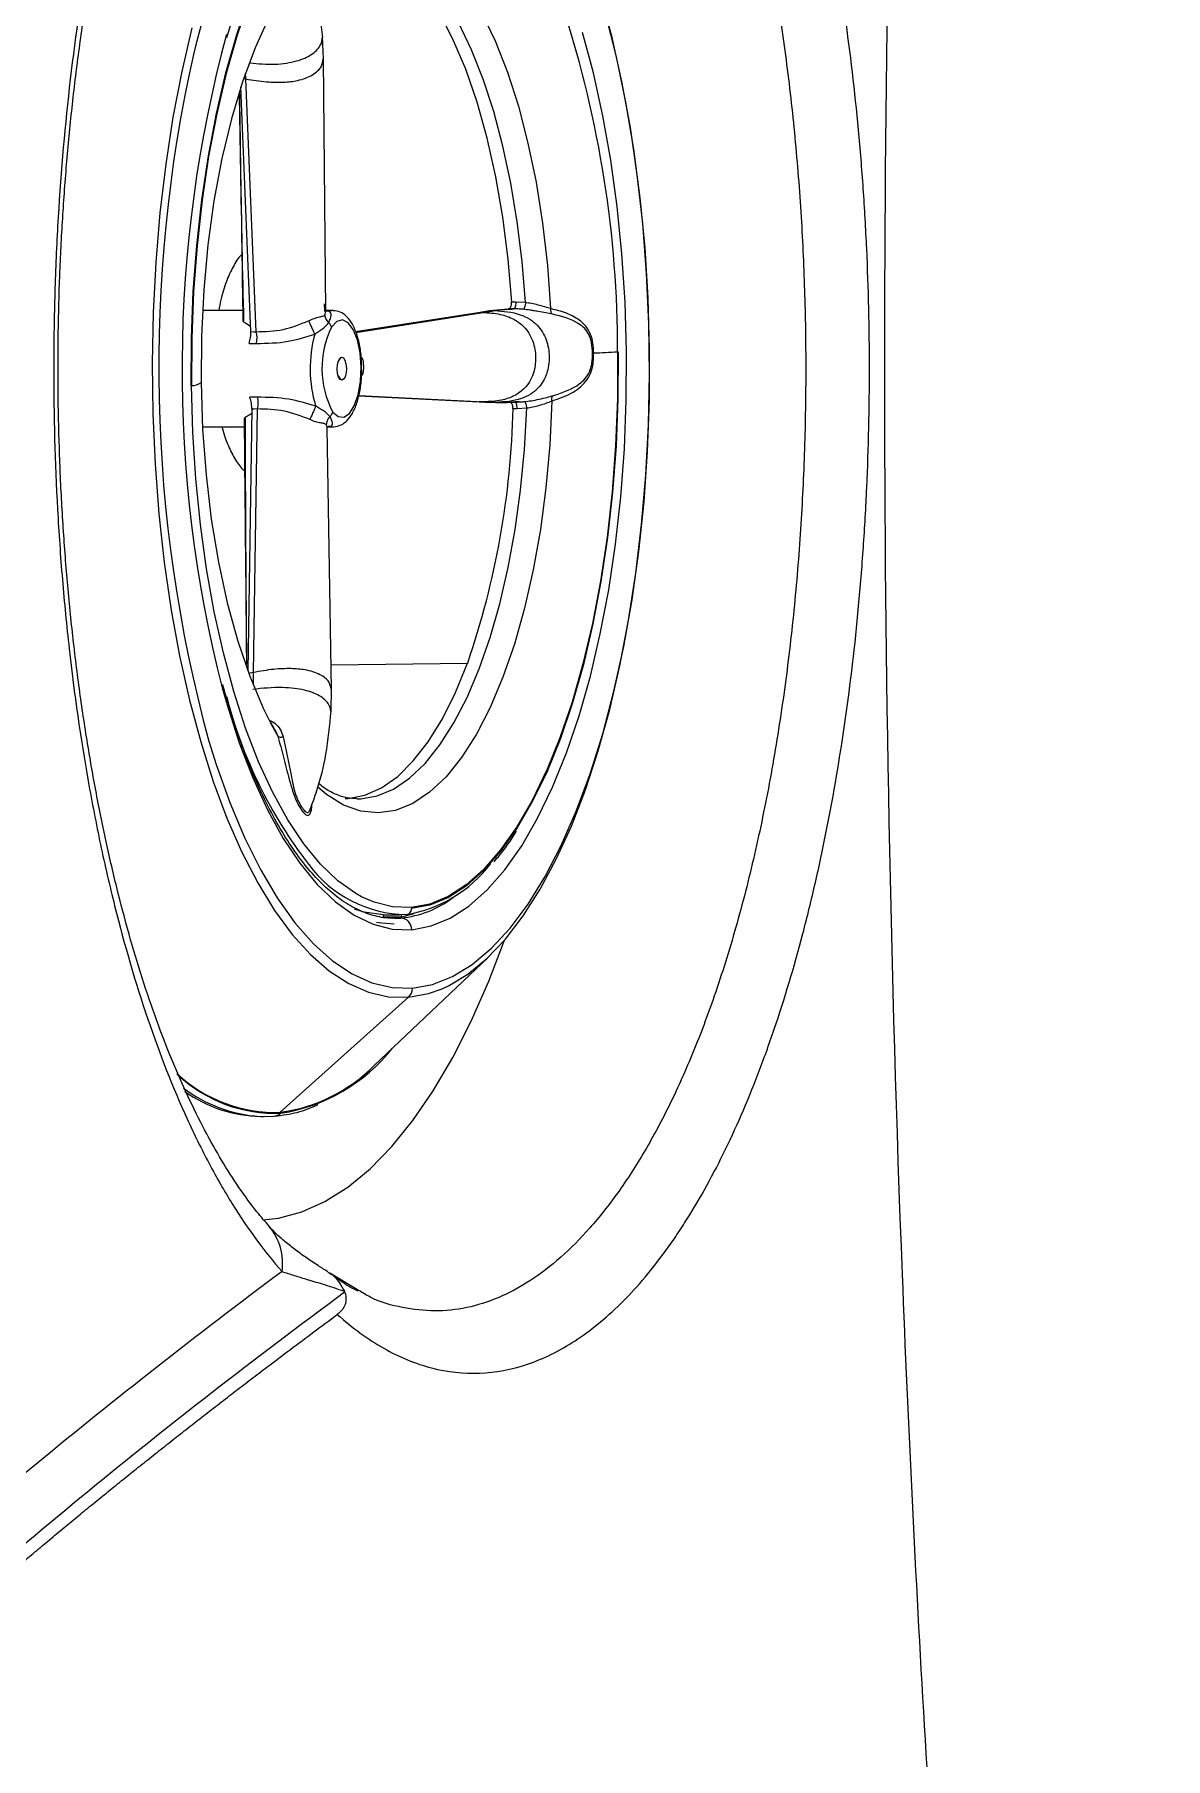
# Model space of a CAD drawing. Extents: x 409 to 498, y 628 to 778.
# Drawn here: x 416.58 to 420.42, y 685 to 690.84 of the extents above; entities that cross this region are included whole.
import ezdxf

# ---------------------------------------------------------------- set-up
doc = ezdxf.new("R2010")
doc.units = 0
doc.header["$MEASUREMENT"] = 0
doc.layers.add('1', color=4, linetype='Continuous')
doc.layers.add('GEOMETRY', color=4, linetype='Continuous', lineweight=25)

# ---------------------------------------------------------------- blocks, each defined once
blk = doc.blocks.new('2026_PULSE')
at = {"layer": 'GEOMETRY'}
for p, q in [((8.9868, 45.7997), (8.9835, 45.875)), ((8.9939, 44.9449), (8.9868, 45.8002)), ((8.7234, 45.7319), (8.7226, 45.7516)), ((8.7403, 44.8758), (8.7061, 45.7048)), ((8.7156, 45.7333), (8.7234, 45.7319)), ((8.7587, 44.8755), (8.7234, 45.7319)), ((8.7128, 44.947), (8.5762, 44.947)), ((8.7128, 44.9469), (8.5762, 44.9469)), ((9.006, 44.9441), (8.9885, 44.9448)), ((8.9914, 44.9461), (8.9902, 44.9698)), ((9.0194, 44.947), (8.9939, 44.947)), ((9.0951, 44.8757), (9.5103, 44.9409)), ((9.0962, 44.8733), (9.5263, 44.9408)), ((9.5103, 44.9409), (9.5491, 44.947)), ((9.5103, 44.9409), (9.5263, 44.9408)), ((9.5491, 44.947), (9.6121, 44.9527)), ((9.5491, 44.947), (9.5659, 44.9469)), ((9.6304, 44.9527), (9.6121, 44.9527)), ((9.6377, 44.9754), (9.6238, 44.9754)), ((9.6707, 44.974), (9.6377, 44.9754)), ((8.7347, 44.836), (8.7595, 44.8357)), ((8.7618, 44.6536), (8.7369, 44.6534)), ((9.1055, 44.6587), (9.514, 44.6381)), ((9.1056, 44.6594), (9.5301, 44.638)), ((9.5301, 44.638), (9.514, 44.6381)), ((9.514, 44.6381), (9.553, 44.6362)), ((9.5698, 44.6361), (9.553, 44.6362)), ((9.5698, 44.6361), (9.5912, 44.6358)), ((9.5746, 44.6356), (9.5914, 44.6355)), ((9.609, 44.6368), (9.6495, 44.6403)), ((9.6092, 44.6358), (9.6344, 44.6372)), ((8.7436, 44.6135), (8.7301, 43.7262)), ((8.762, 44.6137), (8.7484, 43.721)), ((9.6282, 44.6157), (9.6422, 44.6157)), ((9.6422, 44.6157), (9.6752, 44.6172)), ((8.5762, 44.5533), (8.7177, 44.5533)), ((9.0133, 43.6649), (8.9988, 44.5494)), ((8.9998, 44.5533), (9.0194, 44.5533)), ((9.0108, 44.5545), (9.0202, 44.5533)), ((9.012, 43.7469), (9.4749, 43.753)), ((8.7484, 43.721), (8.7331, 43.718)), ((9.012, 43.5882), (9.0133, 43.6654)), ((8.8093, 43.5457), (8.832, 43.5048)), ((8.8239, 43.5227), (8.832, 43.5048)), ((9.1884, 42.8999), (9.1885, 42.8922)), ((9.1884, 42.8998), (9.1965, 42.8998)), ((9.2469, 42.8923), (9.1885, 42.8923)), ((9.1893, 42.8923), (9.1892, 42.8998)), ((9.1965, 42.8998), (9.2434, 42.8998)), ((9.2486, 42.8889), (9.2197, 42.8889)), ((9.2255, 42.888), (9.2486, 42.8889)), ((9.2469, 42.8923), (9.2932, 42.9041)), ((9.2508, 42.893), (9.2507, 42.8999)), ((9.1588, 42.39), (9.5441, 42.7555)), ((8.84, 42.2307), (9.2748, 42.6209)), ((8.7707, 42.217), (8.8173, 42.218)), ((8.7735, 42.2167), (8.7859, 42.2167)), ((8.84, 42.2307), (8.8424, 42.2277)), ((9.1021, 41.6297), (9.0076, 41.6856)), ((9.1059, 41.6275), (9.1021, 41.6297))]:
    blk.add_line(p, q, dxfattribs=at)
at = {"layer": 'GEOMETRY', "flags": 128}
for points in [[(8.5403, 45.9047), (8.5059, 45.7569), (8.4763, 45.6025), (8.4516, 45.4427), (8.4322, 45.2783), (8.418, 45.1105), (8.4093, 44.9404), (8.4059, 44.7691), (8.408, 44.5976), (8.4156, 44.4271), (8.4286, 44.2587), (8.4469, 44.0935), (8.4704, 43.9326), (8.4989, 43.7769), (8.5323, 43.6276), (8.5704, 43.4855), (8.6128, 43.3517), (8.6594, 43.2269), (8.7098, 43.112), (8.7636, 43.0077), (8.8206, 42.9148), (8.8804, 42.8337), (8.9426, 42.765), (9.0068, 42.7093), (9.0725, 42.6667), (9.1394, 42.6377), (9.2069, 42.6224), (9.2748, 42.6209)], [(9.2356, 46.849), (9.1671, 46.8363), (9.0993, 46.8095), (9.0326, 46.7686), (8.9675, 46.7138), (8.9044, 46.6457), (8.8437, 46.5646), (8.7859, 46.4711), (8.7313, 46.3659), (8.6803, 46.2496), (8.6334, 46.1231), (8.5907, 45.9872), (8.5526, 45.8429), (8.5458, 45.8142)], [(9.2877, 42.6514), (9.3562, 42.664), (9.424, 42.6908), (9.4907, 42.7318), (9.5558, 42.7865), (9.6189, 42.8546), (9.6796, 42.9357), (9.7374, 43.0292), (9.792, 43.1344), (9.8429, 43.2507), (9.8899, 43.3772), (9.9326, 43.5131), (9.9707, 43.6574), (10.004, 43.8092), (10.0322, 43.9675), (10.0551, 44.131), (10.0726, 44.2989), (10.0846, 44.4697), (10.0909, 44.6426), (10.0916, 44.8161), (10.0866, 44.9892), (10.076, 45.1606), (10.0598, 45.3293), (10.0382, 45.494), (10.0112, 45.6536), (9.9792, 45.8071), (9.9422, 45.9533)], [(9.3886, 42.6496), (9.4095, 42.6592), (9.4755, 42.6988), (9.5401, 42.7516), (9.6027, 42.8175), (9.6631, 42.8959), (9.7207, 42.9863), (9.7753, 43.0881), (9.8265, 43.2007), (9.8739, 43.3234), (9.9173, 43.4553), (9.9563, 43.5956), (9.9908, 43.7434), (10.0204, 43.8978), (10.045, 44.0577), (10.0645, 44.222), (10.0786, 44.3898), (10.0874, 44.5599), (10.0908, 44.7313), (10.0886, 44.9027), (10.081, 45.0732), (10.0681, 45.2416), (10.0498, 45.4068), (10.0263, 45.5678), (9.9977, 45.7234), (9.9643, 45.8727), (9.9263, 46.0148)], [(9.2852, 42.8495), (9.3507, 42.862), (9.4154, 42.8888), (9.479, 42.9297), (9.5409, 42.9846), (9.6007, 43.0528), (9.6579, 43.134), (9.7121, 43.2275), (9.7628, 43.3326), (9.8098, 43.4484), (9.8526, 43.5742), (9.8909, 43.7089), (9.9244, 43.8516), (9.9528, 44.001), (9.976, 44.1562), (9.9938, 44.3159), (10.0059, 44.4789), (10.0125, 44.644), (10.0133, 44.8099), (10.0083, 44.9753), (9.9977, 45.139), (9.9815, 45.2998), (9.9599, 45.4563), (9.9329, 45.6075), (9.9008, 45.7522), (9.8638, 45.8892)], [(8.538, 44.6927), (8.5388, 44.8524), (8.5451, 45.0112), (8.5568, 45.1681), (8.5739, 45.3219), (8.5962, 45.4712), (8.6236, 45.6151), (8.6558, 45.7524), (8.6927, 45.8821), (8.7338, 46.0031), (8.779, 46.1146), (8.8279, 46.2158), (8.8801, 46.3058), (8.9351, 46.3839), (8.9927, 46.4496), (9.0523, 46.5024), (9.053, 46.5029)], [(9.0949, 46.5277), (9.0523, 46.4987), (8.9928, 46.4461), (8.9354, 46.3805), (8.8804, 46.3025), (8.8284, 46.2127), (8.7796, 46.1118), (8.7345, 46.0005), (8.6934, 45.8797), (8.6567, 45.7503), (8.6245, 45.6133), (8.5972, 45.4697), (8.5749, 45.3207), (8.5578, 45.1673), (8.5461, 45.0107), (8.5399, 44.8521), (8.5391, 44.6928)], [(8.9303, 46.1319), (8.9614, 46.1633), (9.0178, 46.2077), (9.0756, 46.2378), (9.1344, 46.2532), (9.1934, 46.2538), (9.2522, 46.2396), (9.3102, 46.2108), (9.3667, 46.1675), (9.4213, 46.1104), (9.4733, 46.0398), (9.5223, 45.9565), (9.5679, 45.8614), (9.6094, 45.7553), (9.6466, 45.6393), (9.6791, 45.5145), (9.7066, 45.3823), (9.7287, 45.2438), (9.7452, 45.1004), (9.7561, 44.9536)], [(9.6241, 44.9754), (9.612, 45.1216), (9.594, 45.2639), (9.5704, 45.4008), (9.5413, 45.5309), (9.5071, 45.6527), (9.4682, 45.7651), (9.4249, 45.8668), (9.3778, 45.9567), (9.3272, 46.0339), (9.2738, 46.0977), (9.218, 46.1473), (9.1606, 46.1822), (9.1021, 46.202), (9.0593, 46.2068)], [(9.6707, 44.974), (9.6594, 45.1129), (9.6429, 45.2483), (9.6212, 45.379), (9.5945, 45.5038), (9.5632, 45.6215), (9.5276, 45.7309), (9.4879, 45.831), (9.4445, 45.9209), (9.3979, 45.9997), (9.3485, 46.0667), (9.2968, 46.1212), (9.2432, 46.1628), (9.1882, 46.191), (9.1325, 46.2056), (9.1012, 46.2077)], [(8.7919, 45.9202), (8.7546, 45.8371), (8.7119, 45.7222), (8.6742, 45.5967), (8.6418, 45.4619), (8.6153, 45.3192), (8.5948, 45.1704), (8.5805, 45.0169), (8.5727, 44.8605), (8.5714, 44.7029)], [(9.0193, 44.947), (9.0189, 44.947), (9.006, 44.9441)], [(9.6377, 44.9754), (9.6378, 44.9712), (9.6375, 44.9671), (9.6369, 44.9632), (9.636, 44.9597), (9.6349, 44.9568), (9.6335, 44.9546), (9.632, 44.9532), (9.6304, 44.9527)], [(8.7403, 44.8758), (8.7506, 44.8756), (8.7587, 44.8755)], [(9.0174, 44.6044), (9.0358, 44.5879), (9.0552, 44.5857), (9.0741, 44.5982), (9.0907, 44.6242), (9.1035, 44.6614), (9.1114, 44.7064), (9.1136, 44.7554), (9.1101, 44.8039), (9.1011, 44.8476), (9.0874, 44.8826), (9.0703, 44.9059), (9.0511, 44.9154), (9.0317, 44.9101), (9.0138, 44.8907)], [(9.9849, 44.8076), (9.9841, 44.648), (9.9779, 44.4891), (9.9661, 44.3322), (9.949, 44.1785), (9.9267, 44.0291), (9.8993, 43.8852), (9.8671, 43.7479), (9.8303, 43.6183), (9.7891, 43.4972), (9.7439, 43.3857), (9.695, 43.2846), (9.6429, 43.1946), (9.6427, 43.1944)], [(9.983, 44.8075), (9.9822, 44.6482), (9.976, 44.4896), (9.9643, 44.3331), (9.9472, 44.1797), (9.9249, 44.0306), (9.8976, 43.887), (9.8654, 43.75), (9.8287, 43.6206), (9.7876, 43.4998), (9.7445, 43.3932)], [(9.0488, 44.7108), (9.0428, 44.7133), (9.0376, 44.7215), (9.0341, 44.734), (9.0327, 44.7489), (9.0337, 44.7641), (9.0369, 44.7771), (9.0419, 44.786), (9.0478, 44.7895)], [(9.0478, 44.7895), (9.0538, 44.787), (9.0589, 44.7789), (9.0625, 44.7664), (9.0639, 44.7514), (9.0629, 44.7363), (9.0596, 44.7232), (9.0547, 44.7143), (9.0488, 44.7108)], [(9.1157, 42.961), (9.0961, 42.9719), (9.0354, 43.015), (8.9765, 43.0714), (8.9197, 43.1405), (8.8655, 43.2218), (8.8144, 43.3148), (8.7666, 43.4187), (8.7226, 43.5328), (8.6827, 43.6561), (8.6472, 43.7877), (8.6163, 43.9267), (8.5904, 44.0719), (8.5696, 44.2223), (8.554, 44.3767), (8.5438, 44.5339), (8.5391, 44.6928)], [(8.5714, 44.7029), (8.5766, 44.5458), (8.5883, 44.391), (8.6063, 44.2401), (8.6305, 44.0947), (8.6605, 43.9566), (8.6961, 43.8272), (8.7369, 43.7079), (8.7823, 43.6), (8.8093, 43.5457)], [(9.76, 44.6407), (9.7528, 44.4925), (9.7398, 44.3468), (9.7212, 44.205), (9.6971, 44.0687), (9.6678, 43.939), (9.6335, 43.8174), (9.5946, 43.7049), (9.5516, 43.6027), (9.5047, 43.5118), (9.4545, 43.4331), (9.4015, 43.3674), (9.3461, 43.3153), (9.289, 43.2773), (9.2307, 43.2538), (9.1717, 43.245), (9.1127, 43.2511), (9.0542, 43.2719), (8.9968, 43.3073), (8.9671, 43.3318)], [(9.6422, 44.6157), (9.6421, 44.6199), (9.6418, 44.624), (9.6411, 44.6278), (9.6401, 44.6311), (9.6389, 44.6338), (9.6375, 44.6358), (9.636, 44.6369), (9.6344, 44.6372)], [(8.762, 44.6137), (8.7516, 44.6136), (8.7436, 44.6135)], [(9.0992, 43.2926), (9.1126, 43.2929), (9.1685, 43.3026), (9.2238, 43.326), (9.2779, 43.3628), (9.3304, 43.4128), (9.3807, 43.4755), (9.4284, 43.5502), (9.4729, 43.6363), (9.5139, 43.7329), (9.5511, 43.8391), (9.584, 43.9539), (9.6123, 44.0763), (9.6357, 44.2051), (9.6541, 44.339), (9.6673, 44.4768), (9.6752, 44.6172)], [(9.0593, 43.2935), (9.0703, 43.294), (9.127, 43.3049), (9.183, 43.3299), (9.2378, 43.3688), (9.2908, 43.4211), (9.3414, 43.4864), (9.3893, 43.564), (9.434, 43.6531), (9.4749, 43.753)], [(8.643, 43.669), (8.6595, 43.6111), (8.701, 43.4827), (8.7469, 43.364), (8.7966, 43.2558), (8.8499, 43.159), (8.9063, 43.0743), (8.9654, 43.0024), (9.0268, 42.9437), (9.0899, 42.8988), (9.1544, 42.868), (9.2196, 42.8516), (9.2852, 42.8495)], [(8.5981, 43.4877), (8.6227, 43.409), (8.6687, 43.2802), (8.7187, 43.1614), (8.7724, 43.0534), (8.8295, 42.9571), (8.8895, 42.8729), (8.9521, 42.8017), (9.0168, 42.7437), (9.0832, 42.6994), (9.1507, 42.6691), (9.2191, 42.6531), (9.2877, 42.6514)], [(9.7445, 43.3932), (9.7425, 43.3885), (9.6937, 43.2876), (9.6416, 43.1978), (9.5867, 43.1198), (9.5293, 43.0543), (9.4698, 43.0016), (9.4087, 42.9623), (9.3465, 42.9365), (9.2837, 42.9246), (9.2207, 42.9265), (9.158, 42.9423), (9.1157, 42.961)], [(9.6427, 43.1944), (9.5878, 43.1164), (9.5302, 43.0507), (9.4706, 42.998), (9.4095, 42.9585), (9.3471, 42.9327), (9.2842, 42.9208)], [(9.1884, 42.8999), (9.1245, 42.9088), (9.0916, 42.9189)], [(9.2255, 42.8683), (9.1839, 42.8712), (9.1665, 42.8742)], [(8.7812, 41.866), (8.8335, 41.8722), (8.9127, 41.8932), (8.9911, 41.9282), (9.0684, 41.9769), (9.1441, 42.0392), (9.218, 42.1146), (9.2895, 42.2029), (9.3585, 42.3035), (9.4245, 42.4161), (9.4873, 42.5401), (9.5465, 42.6749), (9.5997, 42.814)], [(9.2748, 42.6209), (9.3424, 42.6332), (9.3886, 42.6496)]]:
    blk.add_lwpolyline(points, dxfattribs=at)
at = {"layer": 'GEOMETRY'}
for centre, radius, start, end in [((6.2598, 44.8135), 3.7232, 359.90716, 17.9894), ((12.8569, 44.7482), 4.3499, 164.88358, 194.36533), ((13.246, 44.7561), 4.8179, 167.31304, 195.26363), ((8.6707, 44.8538), 0.0906, 348.53535, 13.8914), ((9.3863, 44.7506), 0.4451, 164.88025, 196.54265), ((9.2966, 44.7511), 0.3154, 153.7206, 207.7057), ((9.9037, 44.7509), 0.0527, 91.82248, 96.3824), ((9.2415, 58.9206), 14.1325, 272.67864, 273.00742), ((9.9786, 44.8926), 0.0852, 272.92004, 274.21406), ((9.078, 44.7531), 0.0473, 129.72362, 151.64539), ((8.5369, 44.7083), 0.0157, 274.23566, 278.25804), ((8.5403, 44.7458), 0.053, 268.72831, 305.96643), ((9.0799, 44.749), 0.0493, 205.78626, 230.82572), ((6.7849, 44.6772), 2.8444, 341.03855, 358.76045), ((10.1719, 44.0272), 1.5626, 194.42594, 217.76918), ((9.2724, 43.3179), 0.4172, 216.42843, 269.16863), ((9.1947, 43.3435), 0.4486, 279.18991, 322.98218), ((9.2124, 43.2426), 0.3555, 275.83827, 306.91273), ((9.1965, 43.1892), 0.2894, 268.38281, 269.99961), ((9.1961, 43.1852), 0.2973, 274.55389, 279.84341), ((9.2468, 42.8505), 0.0384, 358.54107, 87.38761), ((9.2655, 42.9194), 0.0187, 272.49798, 4.26173), ((9.2475, 42.6504), 0.0402, 312.72332, 1.32981), ((8.7494, 42.8207), 0.6003, 278.90841, 321.63039), ((8.8235, 42.7196), 0.4891, 226.96357, 271.93331), ((8.8228, 42.7086), 0.4813, 226.7997, 272.32969), ((8.7671, 42.7753), 0.5495, 277.63285, 315.4706), ((8.8004, 42.6927), 0.4767, 232.84831, 266.42563), ((8.7818, 42.6739), 0.4573, 234.59231, 268.95229), ((8.8172, 42.2554), 0.0374, 270.24844, 312.29969), ((8.6558, 41.7195), 0.1922, 351.5019, 40.61988)]:
    blk.add_arc(centre, radius, start, end, dxfattribs=at)
for points, knots in [([(11.8396, 32.6794), (11.6823, 33.6486), (11.5441, 34.6316), (11.3065, 36.6182), (11.2071, 37.6218), (11.0479, 39.6427), (10.9881, 40.6601), (10.9083, 42.7017), (10.8883, 43.7259), (10.8883, 45.7744), (10.9083, 46.7986), (10.9881, 48.8402), (11.0479, 49.8576), (11.2071, 51.8785), (11.3065, 52.8821), (11.5441, 54.8687), (11.6823, 55.8517), (11.8396, 56.821)], [0, 0, 0, 0, 0.125, 0.125, 0.25, 0.25, 0.375, 0.375, 0.5, 0.5, 0.625, 0.625, 0.75, 0.75, 0.875, 0.875, 1, 1, 1, 1]), ([(9.0332, 41.5458), (9.0847, 41.4997), (9.1371, 41.4616), (9.2171, 41.4162), (9.2441, 41.403), (9.2982, 41.3808), (9.3253, 41.3717), (9.4066, 41.3507), (9.4609, 41.3448), (9.5694, 41.349), (9.6237, 41.3591), (9.705, 41.3866), (9.7322, 41.3978), (9.7859, 41.4243), (9.8124, 41.4395), (9.8912, 41.4908), (9.9426, 41.5326), (10.043, 41.6314), (10.092, 41.6884), (10.1518, 41.7695), (10.1636, 41.7862), (10.1871, 41.8204), (10.1987, 41.8379), (10.233, 41.8917), (10.2554, 41.9291), (10.3209, 42.0462), (10.3624, 42.1305), (10.4215, 42.2664), (10.4407, 42.3133), (10.4687, 42.386), (10.4779, 42.4107), (10.496, 42.4607), (10.5049, 42.4862), (10.5487, 42.6152), (10.581, 42.7233), (10.6256, 42.8927), (10.6397, 42.9504), (10.6667, 43.0681), (10.6794, 43.1276), (10.7153, 43.3085), (10.7363, 43.4319), (10.7723, 43.6844), (10.7875, 43.8135), (10.8058, 44.0113), (10.8112, 44.0781), (10.8204, 44.2127), (10.8243, 44.2801), (10.8334, 44.4823), (10.8364, 44.6172), (10.8363, 44.8871), (10.8333, 45.0222), (10.8255, 45.1912), (10.8238, 45.225), (10.8199, 45.2926), (10.8178, 45.3264), (10.8108, 45.427), (10.8054, 45.4935), (10.787, 45.6909), (10.7718, 45.8199), (10.7356, 46.0728), (10.7145, 46.1967), (10.6842, 46.3483), (10.678, 46.3785), (10.6652, 46.4382), (10.6586, 46.4677), (10.6384, 46.5554), (10.6243, 46.6126), (10.5801, 46.7803), (10.548, 46.8872), (10.4961, 47.04), (10.4781, 47.0897), (10.4409, 47.1866), (10.4216, 47.2339), (10.3617, 47.3714), (10.3199, 47.4561), (10.2326, 47.6118), (10.1871, 47.6828), (10.1161, 47.7792), (10.092, 47.8096), (10.0428, 47.867), (10.0176, 47.894), (9.9415, 47.9687), (9.89, 48.0105), (9.7852, 48.0785), (9.732, 48.1046), (9.651, 48.132), (9.6238, 48.1392), (9.5827, 48.1468), (9.569, 48.1489), (9.5416, 48.1519), (9.5279, 48.153), (9.4595, 48.1555), (9.4052, 48.1494), (9.2973, 48.1212), (9.2438, 48.0992), (9.1641, 48.0541), (9.1376, 48.0369), (9.085, 47.9987), (9.0589, 47.9776), (9.0332, 47.9545)], [0, 0, 0, 0, 0.03125, 0.03125, 0.046875, 0.046875, 0.0625, 0.0625, 0.09375, 0.09375, 0.125, 0.125, 0.140625, 0.140625, 0.15625, 0.15625, 0.1875, 0.1875, 0.21875, 0.21875, 0.226563, 0.226563, 0.234375, 0.234375, 0.25, 0.25, 0.28125, 0.28125, 0.296875, 0.296875, 0.304688, 0.304688, 0.3125, 0.3125, 0.34375, 0.34375, 0.359375, 0.359375, 0.375, 0.375, 0.40625, 0.40625, 0.4375, 0.4375, 0.453125, 0.453125, 0.46875, 0.46875, 0.5, 0.5, 0.53125, 0.53125, 0.539063, 0.539063, 0.546875, 0.546875, 0.5625, 0.5625, 0.59375, 0.59375, 0.625, 0.625, 0.632813, 0.632813, 0.640625, 0.640625, 0.65625, 0.65625, 0.6875, 0.6875, 0.703125, 0.703125, 0.71875, 0.71875, 0.75, 0.75, 0.78125, 0.78125, 0.796875, 0.796875, 0.8125, 0.8125, 0.84375, 0.84375, 0.875, 0.875, 0.890625, 0.890625, 0.898438, 0.898438, 0.90625, 0.90625, 0.9375, 0.9375, 0.96875, 0.96875, 0.984375, 0.984375, 1, 1, 1, 1]), ([(9.0093, 47.8183), (9.0118, 47.8201), (9.0481, 47.8467), (9.1195, 47.8876), (9.2256, 47.9278), (9.3339, 47.9454), (9.4423, 47.9403), (9.549, 47.9128), (9.6542, 47.8636), (9.7581, 47.7918), (9.8591, 47.6982), (9.9554, 47.5843), (10.0474, 47.4507), (10.135, 47.2962), (10.2169, 47.1231), (10.2917, 46.9342), (10.3599, 46.7296), (10.4213, 46.5087), (10.475, 46.2748), (10.5203, 46.032), (10.5575, 45.7801), (10.5866, 45.5183), (10.607, 45.2513), (10.6186, 44.9836), (10.6218, 44.7147), (10.6164, 44.4435), (10.6019, 44.1692), (10.5782, 43.8966), (10.5447, 43.6248), (10.5014, 43.3592), (10.4481, 43.1009), (10.3849, 42.8544), (10.315, 42.6313), (10.2402, 42.4329), (10.1615, 42.2568), (10.076, 42.0969), (9.9848, 41.9557), (9.8895, 41.8355), (9.79, 41.7354), (9.6861, 41.6561), (9.5795, 41.5992), (9.4719, 41.5655), (9.3633, 41.5536), (9.2539, 41.5672), (9.1671, 41.5892), (9.1186, 41.6195), (9.1059, 41.6275)], [0, 0, 0, 0, 0.001647, 0.024518, 0.047389, 0.070914, 0.094439, 0.11725, 0.14006, 0.16353, 0.187, 0.209906, 0.232812, 0.25639, 0.279968, 0.303029, 0.32609, 0.349832, 0.373574, 0.396702, 0.419831, 0.443636, 0.467441, 0.490484, 0.513526, 0.537232, 0.560938, 0.58536, 0.609782, 0.635005, 0.660227, 0.685845, 0.711687, 0.734526, 0.757365, 0.780868, 0.804372, 0.827355, 0.850337, 0.873998, 0.897659, 0.920772, 0.943886, 0.96768, 0.991474, 1, 1, 1, 1]), ([(8.8458, 47.8091), (8.787, 47.7426), (8.731, 47.6663), (8.6245, 47.4952), (8.574, 47.4003), (8.5023, 47.2438), (8.479, 47.1893), (8.434, 47.0753), (8.4125, 47.0166), (8.3507, 46.8355), (8.3134, 46.7081), (8.2629, 46.507), (8.247, 46.4383), (8.2245, 46.3327), (8.2172, 46.2971), (8.2032, 46.2251), (8.1964, 46.1885), (8.1639, 46.0052), (8.1424, 45.8553), (8.1076, 45.5491), (8.0945, 45.3928), (8.0834, 45.1934), (8.0814, 45.1533), (8.0781, 45.0728), (8.0767, 45.0326), (8.0734, 44.9121), (8.0722, 44.832), (8.0722, 44.592), (8.0765, 44.4327), (8.0896, 44.1946), (8.095, 44.1154), (8.1049, 43.9969), (8.1085, 43.9575), (8.1161, 43.8793), (8.1202, 43.8405), (8.142, 43.648), (8.1635, 43.4984), (8.202, 43.2805), (8.2158, 43.2089), (8.2382, 43.1033), (8.2459, 43.0684), (8.2619, 42.9991), (8.2701, 42.9646), (8.3126, 42.795), (8.3501, 42.6671), (8.4319, 42.4265), (8.4763, 42.3137), (8.5482, 42.1561), (8.5732, 42.1054), (8.6243, 42.0092), (8.6504, 41.9636), (8.7309, 41.8342), (8.7871, 41.7577), (8.8459, 41.6911)], [0, 0, 0, 0, 0.0625, 0.0625, 0.125, 0.125, 0.15625, 0.15625, 0.1875, 0.1875, 0.25, 0.25, 0.28125, 0.28125, 0.296875, 0.296875, 0.3125, 0.3125, 0.375, 0.375, 0.4375, 0.4375, 0.453125, 0.453125, 0.46875, 0.46875, 0.5, 0.5, 0.5625, 0.5625, 0.59375, 0.59375, 0.609375, 0.609375, 0.625, 0.625, 0.6875, 0.6875, 0.71875, 0.71875, 0.734375, 0.734375, 0.75, 0.75, 0.8125, 0.8125, 0.875, 0.875, 0.90625, 0.90625, 0.9375, 0.9375, 1, 1, 1, 1]), ([(8.8021, 41.8453), (8.7883, 41.861), (8.7542, 41.8997), (8.7003, 41.9741), (8.6409, 42.0666), (8.583, 42.1699), (8.5265, 42.2839), (8.472, 42.4083), (8.4201, 42.5423), (8.3717, 42.6842), (8.3268, 42.8341), (8.2852, 42.9917), (8.2468, 43.1583), (8.2118, 43.3328), (8.1807, 43.5142), (8.1537, 43.7014), (8.131, 43.8931), (8.1129, 44.0878), (8.0994, 44.2843), (8.0906, 44.4812), (8.0865, 44.6774), (8.0871, 44.8724), (8.0922, 45.0667), (8.1019, 45.2608), (8.1162, 45.4547), (8.135, 45.647), (8.1584, 45.8367), (8.1862, 46.0225), (8.2182, 46.2034), (8.2543, 46.378), (8.2941, 46.5452), (8.3374, 46.704), (8.3838, 46.8535), (8.4331, 46.9931), (8.4852, 47.1235), (8.5399, 47.2447), (8.5971, 47.3563), (8.656, 47.4576), (8.7159, 47.5472), (8.7651, 47.6129), (8.7937, 47.6444), (8.8024, 47.6539)], [0, 0, 0, 0, 0.017684, 0.043704, 0.069091, 0.094735, 0.120588, 0.146585, 0.172641, 0.198752, 0.224236, 0.25015, 0.276426, 0.302998, 0.329789, 0.356719, 0.383701, 0.410629, 0.437422, 0.464013, 0.490351, 0.516406, 0.542386, 0.568655, 0.595144, 0.621811, 0.648606, 0.675469, 0.702325, 0.729097, 0.755719, 0.782132, 0.808283, 0.83413, 0.859757, 0.885666, 0.911547, 0.93738, 0.963146, 0.988839, 1, 1, 1, 1]), ([(8.6593, 45.8719), (8.6714, 45.9113), (8.6958, 45.9905), (8.7369, 46.0992), (8.781, 46.1997), (8.828, 46.2902), (8.8774, 46.3703), (8.9286, 46.4394), (8.9813, 46.4972), (9.0349, 46.5434), (9.0889, 46.5781), (9.1427, 46.6009), (9.1813, 46.6094), (9.202, 46.6113), (9.205, 46.6116)], [0, 0, 0, 0, 0.0890238, 0.178918, 0.2686723, 0.358266, 0.4476876, 0.5369502, 0.6261227, 0.7153239, 0.8048417, 0.895229, 0.984668, 1, 1, 1, 1]), ([(8.9837, 45.8728), (8.978, 45.9205), (8.9674, 46.0087), (8.9373, 46.1166), (8.9136, 46.1739), (8.9056, 46.1933)], [0, 0, 0, 0, 0.437518, 0.810062, 1, 1, 1, 1]), ([(8.7371, 45.7861), (8.7649, 45.7835), (8.8056, 45.7797), (8.8598, 45.7848), (8.8945, 45.7919), (8.9232, 45.802), (8.9529, 45.8184), (8.9786, 45.8434), (8.9819, 45.8644), (8.9835, 45.8749)], [0, 0, 0, 0, 0.25478, 0.373236, 0.476516, 0.569949, 0.658119, 0.829265, 1, 1, 1, 1]), ([(8.7234, 45.7319), (8.7465, 45.7281), (8.7883, 45.7212), (8.8483, 45.7196), (8.9037, 45.7259), (8.9513, 45.7438), (8.9816, 45.7714), (8.9842, 45.7911), (8.9853, 45.8002)], [0, 0, 0, 0, 0.210553, 0.379513, 0.518339, 0.694346, 0.858816, 1, 1, 1, 1]), ([(8.7014, 45.6814), (8.7028, 45.5901), (8.7068, 45.3348), (8.7107, 45.0794), (8.7132, 44.9152)], [0, 0, 0, 0, 0.3573309, 1, 1, 1, 1]), ([(8.7166, 44.9084), (8.7129, 45.078), (8.7073, 45.3362), (8.703, 45.5937), (8.7016, 45.6821)], [0, 0, 0, 0, 0.656781, 1, 1, 1, 1]), ([(8.7098, 45.1368), (8.7087, 45.1359), (8.698, 45.127), (8.6797, 45.0971), (8.6567, 45.0467), (8.6402, 44.9955), (8.6337, 44.9595), (8.6314, 44.947)], [0, 0, 0, 0, 0.030607, 0.304558, 0.578021, 0.853741, 1, 1, 1, 1]), ([(8.9361, 44.9124), (8.9426, 44.9155), (8.9549, 44.9212), (8.9723, 44.9255), (8.9826, 44.9277), (8.9884, 44.9302), (8.9903, 44.9325), (8.9912, 44.9336)], [0, 0, 0, 0, 0.296106, 0.561033, 0.794895, 0.900216, 1, 1, 1, 1]), ([(8.9912, 44.9336), (8.9919, 44.935), (8.9932, 44.9379), (8.9941, 44.9421), (8.9936, 44.9444), (8.9935, 44.9449)], [0, 0, 0, 0, 0.4294, 0.882607, 1, 1, 1, 1]), ([(9.0042, 44.9067), (9.0022, 44.9088), (8.9984, 44.9128), (8.9943, 44.9198), (8.9918, 44.9269), (8.9914, 44.9314), (8.9912, 44.9336)], [0, 0, 0, 0, 0.2581237, 0.5145633, 0.7634767, 1, 1, 1, 1]), ([(9.0042, 44.9067), (9.0082, 44.9151), (9.0139, 44.9271), (9.0111, 44.9405), (9.0076, 44.9429), (9.006, 44.9441)], [0, 0, 0, 0, 0.560422, 0.796503, 1, 1, 1, 1]), ([(9.1156, 44.7551), (9.1157, 44.7615), (9.116, 44.7841), (9.111, 44.8221), (9.1009, 44.8656), (9.0857, 44.9016), (9.0668, 44.9272), (9.0443, 44.944), (9.0272, 44.9458), (9.0193, 44.9466)], [0, 0, 0, 0, 0.066024, 0.23494, 0.405451, 0.580295, 0.743848, 0.880584, 1, 1, 1, 1]), ([(9.5263, 44.9408), (9.5337, 44.9419), (9.5469, 44.9439), (9.5601, 44.946), (9.5659, 44.9469)], [0, 0, 0, 0, 0.559371, 1, 1, 1, 1]), ([(9.5263, 44.9408), (9.5461, 44.9397), (9.5818, 44.9377), (9.6293, 44.9209), (9.6694, 44.8924), (9.6984, 44.8466), (9.7078, 44.7879), (9.6998, 44.7294), (9.6719, 44.6841), (9.6326, 44.6562), (9.5855, 44.6402), (9.5499, 44.6388), (9.5301, 44.638)], [0, 0, 0, 0, 0.122583, 0.220952, 0.301775, 0.404246, 0.5, 0.595754, 0.698225, 0.779048, 0.877417, 1, 1, 1, 1]), ([(9.5659, 44.9469), (9.5779, 44.9485), (9.5994, 44.9515), (9.6209, 44.9523), (9.6304, 44.9527)], [0, 0, 0, 0, 0.556579, 1, 1, 1, 1]), ([(9.5659, 44.9469), (9.5955, 44.945), (9.6367, 44.9423), (9.6845, 44.9196), (9.7102, 44.8993), (9.7292, 44.8752), (9.7461, 44.8398), (9.7539, 44.7905), (9.7473, 44.7414), (9.7313, 44.7062), (9.7129, 44.6822), (9.6877, 44.6622), (9.6405, 44.6399), (9.5994, 44.6377), (9.5698, 44.6361)], [0, 0, 0, 0, 0.1726775, 0.2401694, 0.2990151, 0.3522502, 0.4024867, 0.5, 0.5975133, 0.6477498, 0.7009849, 0.7598306, 0.8273225, 1, 1, 1, 1]), ([(9.6121, 44.9527), (9.6129, 44.9528), (9.6146, 44.953), (9.617, 44.9544), (9.6191, 44.9566), (9.621, 44.9597), (9.6224, 44.9632), (9.6234, 44.9671), (9.6238, 44.9712), (9.6237, 44.974), (9.6236, 44.9754)], [0, 0, 0, 0, 0.130545, 0.254574, 0.378064, 0.50711, 0.634341, 0.754715, 0.874481, 1, 1, 1, 1]), ([(9.6621, 44.9514), (9.6563, 44.9518), (9.6457, 44.9526), (9.6352, 44.9527), (9.6304, 44.9527)], [0, 0, 0, 0, 0.55197, 1, 1, 1, 1]), ([(9.6707, 44.974), (9.6707, 44.9727), (9.6706, 44.9701), (9.67, 44.9661), (9.6692, 44.962), (9.668, 44.9584), (9.6666, 44.9553), (9.6651, 44.9531), (9.6636, 44.9517), (9.6626, 44.9515), (9.6621, 44.9514)], [0, 0, 0, 0, 0.115116, 0.238301, 0.367522, 0.499988, 0.632456, 0.761682, 0.884876, 1, 1, 1, 1]), ([(9.6979, 44.9468), (9.6942, 44.9474), (9.6821, 44.9494), (9.6703, 44.9506), (9.6621, 44.9514)], [0, 0, 0, 0, 0.3014596, 1, 1, 1, 1]), ([(9.7561, 44.9536), (9.7498, 44.9556), (9.7373, 44.9594), (9.7147, 44.9659), (9.6918, 44.9711), (9.6775, 44.9731), (9.6707, 44.974)], [0, 0, 0, 0, 0.265513, 0.525918, 0.775995, 1, 1, 1, 1]), ([(9.7627, 44.9345), (9.7553, 44.936), (9.7408, 44.9389), (9.7177, 44.9437), (9.7031, 44.946), (9.6979, 44.9468)], [0, 0, 0, 0, 0.4002014, 0.7870723, 1, 1, 1, 1]), ([(9.7561, 44.9536), (9.756, 44.9517), (9.7556, 44.9476), (9.7569, 44.9419), (9.7592, 44.9372), (9.7616, 44.9354), (9.7627, 44.9345)], [0, 0, 0, 0, 0.24385, 0.5, 0.756149, 1, 1, 1, 1]), ([(9.902, 44.8035), (9.9017, 44.8119), (9.9011, 44.8307), (9.895, 44.8609), (9.8803, 44.8899), (9.852, 44.9184), (9.8104, 44.9401), (9.7743, 44.9491), (9.7561, 44.9536)], [0, 0, 0, 0, 0.087557, 0.19388, 0.32415, 0.465129, 0.730928, 1, 1, 1, 1]), ([(9.8978, 44.8032), (9.8973, 44.8146), (9.8966, 44.8316), (9.8915, 44.8525), (9.884, 44.8709), (9.8706, 44.8884), (9.8329, 44.9179), (9.794, 44.9271), (9.7627, 44.9345)], [0, 0, 0, 0, 0.12422, 0.185097, 0.245597, 0.367311, 0.491637, 1, 1, 1, 1]), ([(8.7133, 44.9154), (8.7133, 44.9152), (8.7128, 44.9142), (8.7132, 44.9124), (8.7142, 44.9101), (8.7158, 44.9089), (8.7166, 44.9084)], [0, 0, 0, 0, 0.0511492, 0.3737316, 0.6888259, 1, 1, 1, 1]), ([(8.7166, 44.9084), (8.7233, 44.9043), (8.731, 44.8996), (8.7387, 44.894), (8.7396, 44.8933)], [0, 0, 0, 0, 0.880586, 1, 1, 1, 1]), ([(8.7347, 44.836), (8.7356, 44.8393), (8.7374, 44.8458), (8.7393, 44.8564), (8.7404, 44.8668), (8.7403, 44.8728), (8.7403, 44.8758)], [0, 0, 0, 0, 0.248129, 0.497083, 0.747662, 1, 1, 1, 1]), ([(8.7587, 44.8755), (8.7891, 44.8762), (8.8484, 44.8776), (8.9073, 44.901), (8.9361, 44.9124)], [0, 0, 0, 0, 0.5114912, 1, 1, 1, 1]), ([(8.7595, 44.8357), (8.7953, 44.8363), (8.8604, 44.8373), (8.9267, 44.8576), (8.9566, 44.8667)], [0, 0, 0, 0, 0.549203, 1, 1, 1, 1]), ([(8.9566, 44.8667), (8.9553, 44.87), (8.9526, 44.8768), (8.9471, 44.8894), (8.9413, 44.9021), (8.9378, 44.9091), (8.9361, 44.9124)], [0, 0, 0, 0, 0.242376, 0.499967, 0.757577, 1, 1, 1, 1]), ([(8.9566, 44.8667), (8.9609, 44.8698), (8.9703, 44.8764), (8.9895, 44.8887), (8.9981, 44.8993), (9.0042, 44.9067)], [0, 0, 0, 0, 0.201529, 0.439314, 1, 1, 1, 1]), ([(9.76, 44.6407), (9.7797, 44.6473), (9.8193, 44.6607), (9.8627, 44.6896), (9.888, 44.7249), (9.9007, 44.7599), (9.9015, 44.787), (9.902, 44.8035)], [0, 0, 0, 0, 0.294818, 0.5935219, 0.7231733, 0.8322411, 1, 1, 1, 1]), ([(9.7661, 44.6593), (9.7972, 44.6695), (9.8359, 44.6821), (9.8728, 44.7153), (9.8857, 44.7342), (9.8927, 44.7533), (9.8974, 44.7747), (9.8976, 44.7918), (9.8978, 44.8032)], [0, 0, 0, 0, 0.508344, 0.632688, 0.7544, 0.814907, 0.875785, 1, 1, 1, 1]), ([(9.0209, 44.5535), (9.0296, 44.5549), (9.0469, 44.5576), (9.068, 44.5748), (9.0857, 44.5991), (9.1005, 44.6336), (9.1109, 44.677), (9.1162, 44.719), (9.1158, 44.7453), (9.1156, 44.7551)], [0, 0, 0, 0, 0.127943, 0.255187, 0.398001, 0.564213, 0.733956, 0.899978, 1, 1, 1, 1]), ([(9.1139, 44.7898), (9.1149, 44.7885), (9.1192, 44.7832), (9.1206, 44.7742), (9.1214, 44.7642), (9.1216, 44.7569), (9.1216, 44.7497), (9.121, 44.7399), (9.12, 44.7317), (9.1162, 44.7267), (9.1156, 44.7259)], [0, 0, 0, 0, 0.07454, 0.307591, 0.412507, 0.511848, 0.611199, 0.71613, 0.949142, 1, 1, 1, 1]), ([(8.7436, 44.6135), (8.7435, 44.6166), (8.7434, 44.6229), (8.742, 44.6333), (8.7399, 44.6439), (8.7379, 44.6502), (8.7369, 44.6534)], [0, 0, 0, 0, 0.25342, 0.504277, 0.752577, 1, 1, 1, 1]), ([(8.9596, 44.6239), (8.9295, 44.6327), (8.8627, 44.6521), (8.7975, 44.6531), (8.7618, 44.6536)], [0, 0, 0, 0, 0.451582, 1, 1, 1, 1]), ([(8.7618, 44.6536), (8.7624, 44.6504), (8.7637, 44.6439), (8.7642, 44.6332), (8.7637, 44.6228), (8.7625, 44.6167), (8.762, 44.6137)], [0, 0, 0, 0, 0.253752, 0.511036, 0.762505, 1, 1, 1, 1]), ([(9.5301, 44.638), (9.5375, 44.6377), (9.5507, 44.637), (9.564, 44.6364), (9.5698, 44.6361)], [0, 0, 0, 0, 0.559371, 1, 1, 1, 1]), ([(9.5912, 44.6358), (9.5961, 44.6356), (9.6021, 44.6354), (9.608, 44.6358), (9.6092, 44.6358)], [0, 0, 0, 0, 0.809472, 1, 1, 1, 1]), ([(9.6281, 44.6157), (9.6281, 44.6171), (9.6282, 44.6199), (9.6277, 44.624), (9.6266, 44.6278), (9.625, 44.6312), (9.6231, 44.6339), (9.6217, 44.6355), (9.6209, 44.6359), (9.6208, 44.6359)], [0, 0, 0, 0, 0.167394, 0.327134, 0.487704, 0.657433, 0.829534, 0.994238, 1, 1, 1, 1]), ([(9.6344, 44.6372), (9.6403, 44.6372), (9.6509, 44.6374), (9.6614, 44.6382), (9.666, 44.6386)], [0, 0, 0, 0, 0.568005, 1, 1, 1, 1]), ([(9.666, 44.6386), (9.6742, 44.6395), (9.691, 44.6414), (9.7181, 44.6467), (9.7444, 44.6533), (9.7588, 44.6573), (9.7661, 44.6593)], [0, 0, 0, 0, 0.231484, 0.474357, 0.733974, 1, 1, 1, 1]), ([(9.669, 44.6372), (9.669, 44.6372), (9.6685, 44.6379), (9.6674, 44.6384), (9.6665, 44.6385), (9.666, 44.6386)], [0, 0, 0, 0, 0.006473, 0.520255, 1, 1, 1, 1]), ([(9.6752, 44.6172), (9.6751, 44.6184), (9.6749, 44.6211), (9.6743, 44.6251), (9.6733, 44.629), (9.672, 44.6325), (9.6706, 44.6354), (9.6695, 44.6366), (9.669, 44.6372)], [0, 0, 0, 0, 0.1518405, 0.3141831, 0.4843037, 0.6584972, 0.8324891, 1, 1, 1, 1]), ([(9.6752, 44.6172), (9.6819, 44.6181), (9.6961, 44.6202), (9.719, 44.6261), (9.7414, 44.6336), (9.7538, 44.6383), (9.76, 44.6407)], [0, 0, 0, 0, 0.22436, 0.474798, 0.736076, 1, 1, 1, 1]), ([(9.76, 44.6407), (9.7598, 44.6426), (9.7594, 44.6464), (9.7604, 44.6519), (9.7626, 44.6566), (9.7649, 44.6585), (9.7661, 44.6593)], [0, 0, 0, 0, 0.230507, 0.481406, 0.742285, 1, 1, 1, 1]), ([(8.7207, 44.5848), (8.7199, 44.5842), (8.7183, 44.5832), (8.7174, 44.5811), (8.7171, 44.5795), (8.7175, 44.5786), (8.7175, 44.5785)], [0, 0, 0, 0, 0.315872, 0.635599, 0.963054, 1, 1, 1, 1]), ([(8.7175, 44.5785), (8.7188, 44.4383), (8.7215, 44.1615), (8.7241, 43.8847), (8.7254, 43.7481)], [0, 0, 0, 0, 0.506405, 1, 1, 1, 1]), ([(8.7433, 44.5989), (8.741, 44.5973), (8.7335, 44.592), (8.7259, 44.5877), (8.7207, 44.5848)], [0, 0, 0, 0, 0.304613, 1, 1, 1, 1]), ([(8.7207, 44.5848), (8.7212, 44.428), (8.7218, 44.2433), (8.7235, 44.0084), (8.7244, 43.8861), (8.7252, 43.7918), (8.7256, 43.7478)], [0, 0, 0, 0, 0.561414, 0.661114, 0.842093, 1, 1, 1, 1]), ([(8.9403, 44.5779), (8.9112, 44.589), (8.8517, 44.6117), (8.7923, 44.613), (8.762, 44.6137)], [0, 0, 0, 0, 0.488522, 1, 1, 1, 1]), ([(8.9596, 44.6239), (8.9584, 44.6207), (8.9559, 44.6142), (8.9507, 44.6016), (8.9451, 44.5887), (8.9419, 44.5814), (8.9403, 44.5779)], [0, 0, 0, 0, 0.2424072, 0.5000178, 0.7576177, 1, 1, 1, 1]), ([(8.9959, 44.5599), (8.9949, 44.5609), (8.993, 44.5629), (8.9871, 44.5648), (8.9767, 44.5661), (8.9592, 44.5696), (8.9468, 44.575), (8.9403, 44.5779)], [0, 0, 0, 0, 0.099791, 0.205114, 0.438938, 0.703875, 1, 1, 1, 1]), ([(9.0081, 44.5879), (9.0019, 44.5944), (8.9931, 44.6038), (8.9736, 44.6148), (8.964, 44.621), (8.9596, 44.6239)], [0, 0, 0, 0, 0.560241, 0.796629, 1, 1, 1, 1]), ([(9.0082, 44.5879), (9.0063, 44.5857), (9.0025, 44.5815), (8.9986, 44.5742), (8.9962, 44.5669), (8.996, 44.5622), (8.9959, 44.5599)], [0, 0, 0, 0, 0.258124, 0.514563, 0.763477, 1, 1, 1, 1]), ([(9.0174, 44.6044), (9.0165, 44.6014), (9.0147, 44.5955), (9.0103, 44.5904), (9.0081, 44.5879)], [0, 0, 0, 0, 0.5, 1, 1, 1, 1]), ([(9.0108, 44.5545), (9.0124, 44.5554), (9.0159, 44.5573), (9.0184, 44.5694), (9.0124, 44.5802), (9.0081, 44.5879)], [0, 0, 0, 0, 0.202314, 0.44014, 1, 1, 1, 1]), ([(8.6424, 44.5533), (8.6429, 44.5511), (8.6484, 44.5264), (8.6636, 44.4871), (8.6875, 44.4401), (8.7068, 44.4129), (8.7179, 44.4055), (8.7192, 44.4047)], [0, 0, 0, 0, 0.031146, 0.341061, 0.650385, 0.959848, 1, 1, 1, 1]), ([(8.9984, 44.5494), (8.9985, 44.5499), (8.9989, 44.5521), (8.998, 44.5561), (8.9965, 44.5587), (8.9959, 44.5599)], [0, 0, 0, 0, 0.1178536, 0.5708343, 1, 1, 1, 1]), ([(9.0108, 44.5545), (9.0072, 44.5548), (9.0026, 44.5551), (8.9987, 44.5527), (8.998, 44.5523)], [0, 0, 0, 0, 0.805374, 1, 1, 1, 1]), ([(8.7484, 43.721), (8.7482, 43.7103), (8.748, 43.6971), (8.7478, 43.6839), (8.7478, 43.6813)], [0, 0, 0, 0, 0.807933, 1, 1, 1, 1]), ([(9.0119, 43.6648), (9.0105, 43.6731), (9.0074, 43.691), (8.9765, 43.7155), (8.9285, 43.7307), (8.8729, 43.7351), (8.813, 43.7323), (8.7714, 43.725), (8.7484, 43.721)], [0, 0, 0, 0, 0.141536, 0.305939, 0.481874, 0.620642, 0.789533, 1, 1, 1, 1]), ([(9.2255, 42.8882), (9.2231, 42.8882), (9.2018, 42.8875), (9.1617, 42.8941), (9.1052, 42.9139), (9.0492, 42.9465), (8.9944, 42.9907), (8.9409, 43.0463), (8.8891, 43.113), (8.8393, 43.1906), (8.7918, 43.2787), (8.7469, 43.3765), (8.7053, 43.484), (8.6712, 43.5852), (8.6526, 43.6533), (8.6454, 43.6799)], [0, 0, 0, 0, 0.011466, 0.100831, 0.189529, 0.276184, 0.361058, 0.444931, 0.528397, 0.611782, 0.695203, 0.778741, 0.86242, 0.946233, 1, 1, 1, 1]), ([(9.0118, 43.5882), (9.01, 43.5977), (9.0062, 43.6167), (8.98, 43.6389), (8.9498, 43.6532), (8.9209, 43.662), (8.8861, 43.6679), (8.8263, 43.6717), (8.7805, 43.6671), (8.7475, 43.6637)], [0, 0, 0, 0, 0.161889, 0.325343, 0.40955, 0.498784, 0.597423, 0.710554, 1, 1, 1, 1]), ([(8.9415, 43.2584), (8.9493, 43.2793), (8.9718, 43.3395), (8.9993, 43.4512), (9.0076, 43.5417), (9.0121, 43.5905)], [0, 0, 0, 0, 0.196287, 0.566063, 1, 1, 1, 1]), ([(8.8245, 43.523), (8.8196, 43.5311), (8.8131, 43.5419), (8.807, 43.5546), (8.8055, 43.5578)], [0, 0, 0, 0, 0.748646, 1, 1, 1, 1]), ([(8.8061, 43.5583), (8.8119, 43.5552), (8.8254, 43.5478), (8.8411, 43.5282), (8.8467, 43.5114), (8.8496, 43.5028)], [0, 0, 0, 0, 0.269905, 0.630501, 1, 1, 1, 1]), ([(8.832, 43.5048), (8.8382, 43.4816), (8.8507, 43.4345), (8.8664, 43.3713), (8.8813, 43.3197), (8.8949, 43.283), (8.9099, 43.257), (8.9244, 43.2387), (8.9364, 43.2347), (8.943, 43.2443), (8.9464, 43.2587), (8.9471, 43.2697), (8.9475, 43.2751)], [0, 0, 0, 0, 0.170139, 0.345494, 0.432955, 0.520877, 0.611154, 0.707057, 0.792318, 0.872303, 0.938245, 1, 1, 1, 1]), ([(8.832, 43.5048), (8.8327, 43.5042), (8.8341, 43.503), (8.8381, 43.502), (8.8434, 43.5018), (8.8475, 43.5025), (8.8496, 43.5028)], [0, 0, 0, 0, 0.230507, 0.481406, 0.742285, 1, 1, 1, 1]), ([(8.8496, 43.5028), (8.8585, 43.4604), (8.8696, 43.4076), (8.883, 43.34), (8.89, 43.3126), (8.897, 43.2933), (8.9047, 43.2765), (8.9148, 43.261), (8.9246, 43.2495), (8.9316, 43.2464), (8.9375, 43.2477), (8.9404, 43.254), (8.9423, 43.2581)], [0, 0, 0, 0, 0.374395, 0.465988, 0.555755, 0.600333, 0.645276, 0.736936, 0.828556, 0.873505, 0.918091, 1, 1, 1, 1]), ([(9.0985, 43.2937), (9.0878, 43.2939), (9.0645, 43.2944), (9.0274, 43.3078), (8.9949, 43.324), (8.9755, 43.3403), (8.97, 43.345)], [0, 0, 0, 0, 0.266622, 0.582775, 0.881248, 1, 1, 1, 1]), ([(9.5642, 43.0799), (9.5741, 43.0911), (9.6005, 43.1212), (9.6251, 43.1591), (9.6405, 43.1829)], [0, 0, 0, 0, 0.371349, 1, 1, 1, 1]), ([(8.8202, 42.2181), (8.8338, 42.2196), (8.8717, 42.2238), (8.9213, 42.2356), (8.9563, 42.2517), (8.9678, 42.2569)], [0, 0, 0, 0, 0.271505, 0.761965, 1, 1, 1, 1]), ([(9.0016, 41.6902), (8.9903, 41.6973), (8.9628, 41.7143), (8.9247, 41.74), (8.8857, 41.7683), (8.8506, 41.7965), (8.8217, 41.8228), (8.8085, 41.8374), (8.8026, 41.844)], [0, 0, 0, 0, 0.108747, 0.262359, 0.433369, 0.623252, 0.830136, 1, 1, 1, 1]), ([(8.8459, 41.6911), (8.7001, 41.5826), (8.5583, 41.4744), (8.2826, 41.2583), (8.1487, 41.1507), (7.8889, 40.9364), (7.7631, 40.8297), (7.5194, 40.6165), (7.4015, 40.5101), (7.1739, 40.2977), (7.0641, 40.1916), (6.8523, 39.9798), (6.7503, 39.8741), (6.5542, 39.6625), (6.46, 39.5565), (6.3244, 39.3973), (6.2801, 39.3442), (6.2151, 39.2647), (6.1936, 39.2383), (6.1671, 39.205), (6.1618, 39.1981), (6.1512, 39.1866), (6.1458, 39.1821), (6.1295, 39.1723), (6.1184, 39.1705), (6.1071, 39.1735)], [0, 0, 0, 0, 0.125, 0.125, 0.25, 0.25, 0.375, 0.375, 0.5, 0.5, 0.625, 0.625, 0.75, 0.75, 0.875, 0.875, 0.9375, 0.9375, 0.96875, 0.96875, 0.976563, 0.976563, 0.984375, 0.984375, 1, 1, 1, 1]), ([(8.8459, 41.6911), (8.8587, 41.6869), (8.8723, 41.6825), (8.9017, 41.6734), (8.9173, 41.6687), (8.9427, 41.661), (8.9515, 41.6584), (8.9699, 41.6529), (8.9795, 41.6499), (8.9997, 41.6437), (9.0102, 41.6403), (9.0325, 41.633), (9.0443, 41.629), (9.0573, 41.6242)], [0, 0, 0, 0, 0.25, 0.25, 0.5, 0.5, 0.625, 0.625, 0.75, 0.75, 0.875, 0.875, 1, 1, 1, 1]), ([(9.0011, 41.6895), (9.0064, 41.6864), (9.0315, 41.6714), (9.0459, 41.6451), (9.0573, 41.6242)], [0, 0, 0, 0, 0.207686, 1, 1, 1, 1]), ([(9.1037, 41.6248), (9.0993, 41.6268), (9.0787, 41.6362), (9.0487, 41.6548), (9.0224, 41.676), (9.0145, 41.6823)], [0, 0, 0, 0, 0.157778, 0.748164, 1, 1, 1, 1]), ([(6.1872, 38.9948), (6.1989, 38.9917), (6.2105, 38.9929), (6.2276, 39.0011), (6.2332, 39.0049), (6.2443, 39.0148), (6.2499, 39.0209), (6.2582, 39.0311), (6.2609, 39.0346), (6.2664, 39.0416), (6.2747, 39.0521), (6.2941, 39.0764), (6.3108, 39.0972), (6.367, 39.1665), (6.413, 39.2222), (6.5539, 39.3889), (6.6519, 39.4999), (6.8563, 39.7215), (6.9627, 39.8321), (7.1841, 40.0538), (7.299, 40.1648), (7.5376, 40.3871), (7.6613, 40.4984), (7.9173, 40.7214), (8.0496, 40.833), (8.323, 41.0572), (8.464, 41.1698), (8.7547, 41.3956), (8.9043, 41.5087), (9.0581, 41.6221)], [0, 0, 0, 0, 0.015625, 0.015625, 0.023437, 0.023437, 0.03125, 0.03125, 0.035156, 0.035156, 0.039062, 0.046875, 0.0625, 0.0625, 0.125, 0.125, 0.25, 0.25, 0.375, 0.375, 0.5, 0.5, 0.625, 0.625, 0.75, 0.75, 0.875, 0.875, 1, 1, 1, 1]), ([(9.0581, 41.6221), (9.0618, 41.6123), (9.0629, 41.6038), (9.0625, 41.5921), (9.062, 41.5885), (9.0604, 41.5816), (9.0593, 41.5784), (9.0527, 41.5632), (9.0438, 41.5537), (9.0332, 41.5458)], [0, 0, 0, 0, 0.25, 0.25, 0.375, 0.375, 0.5, 0.5, 1, 1, 1, 1]), ([(6.2788, 39.0077), (6.2897, 39.0212), (6.3114, 39.0483), (6.3445, 39.0889), (6.3778, 39.1295), (6.4116, 39.17), (6.4457, 39.2106), (6.4802, 39.2511), (6.5151, 39.2916), (6.5503, 39.3321), (6.5859, 39.3726), (6.6218, 39.4131), (6.6581, 39.4535), (6.6948, 39.494), (6.7319, 39.5345), (6.7693, 39.5749), (6.8071, 39.6153), (6.8453, 39.6558), (6.8839, 39.6962), (6.9228, 39.7366), (6.9621, 39.7771), (7.0018, 39.8175), (7.0419, 39.858), (7.0824, 39.8984), (7.1232, 39.9389), (7.1644, 39.9794), (7.206, 40.0199), (7.248, 40.0604), (7.2904, 40.1009), (7.3332, 40.1414), (7.3763, 40.1819), (7.4198, 40.2225), (7.4638, 40.263), (7.5081, 40.3036), (7.5527, 40.3442), (7.5978, 40.3849), (7.6433, 40.4255), (7.6891, 40.4662), (7.7354, 40.5069), (7.782, 40.5476), (7.829, 40.5883), (7.8764, 40.6291), (7.9242, 40.6699), (7.9724, 40.7107), (8.0209, 40.7515), (8.0699, 40.7924), (8.1192, 40.8333), (8.1689, 40.8743), (8.219, 40.9152), (8.2695, 40.9562), (8.3204, 40.9973), (8.3717, 41.0383), (8.4234, 41.0794), (8.4754, 41.1206), (8.5278, 41.1617), (8.5806, 41.2029), (8.6338, 41.2442), (8.6874, 41.2854), (8.7414, 41.3267), (8.8035, 41.374), (8.874, 41.4272), (8.9531, 41.4865), (9.0065, 41.526), (9.0332, 41.5458)], [0, 0, 0, 0, 0.016054, 0.032108, 0.048162, 0.064216, 0.08027, 0.096323, 0.112377, 0.128431, 0.144485, 0.160539, 0.176593, 0.192646, 0.2087, 0.224754, 0.240808, 0.256862, 0.272916, 0.28897, 0.305024, 0.321078, 0.337132, 0.353187, 0.369241, 0.385295, 0.401349, 0.417403, 0.433457, 0.449511, 0.465564, 0.481618, 0.497672, 0.513726, 0.529779, 0.545833, 0.561887, 0.577941, 0.593995, 0.610049, 0.626103, 0.642157, 0.658211, 0.674265, 0.690319, 0.706373, 0.722427, 0.738481, 0.754535, 0.770589, 0.786643, 0.802697, 0.81875, 0.834804, 0.850858, 0.866912, 0.882965, 0.899019, 0.915073, 0.931127, 0.954085, 0.977042, 1, 1, 1, 1])]:
    blk.add_open_spline(points, degree=3, knots=knots, dxfattribs=at)
for points in [[(9.0138, 44.8907), (9.0129, 44.8936), (9.0109, 44.8993), (9.0064, 44.9042), (9.0042, 44.9067)], [(9.0573, 41.6242), (9.0576, 41.6235), (9.0579, 41.6228), (9.0581, 41.6221)]]:
    blk.add_open_spline(points, degree=3, dxfattribs=at)

msp = doc.modelspace()

# ---------------------------------------------------------------- block references
at = {"layer": '1'}
msp.add_blockref('2026_PULSE', (408.577, 644.9604), dxfattribs=at)

doc.saveas('drawing.dxf')
